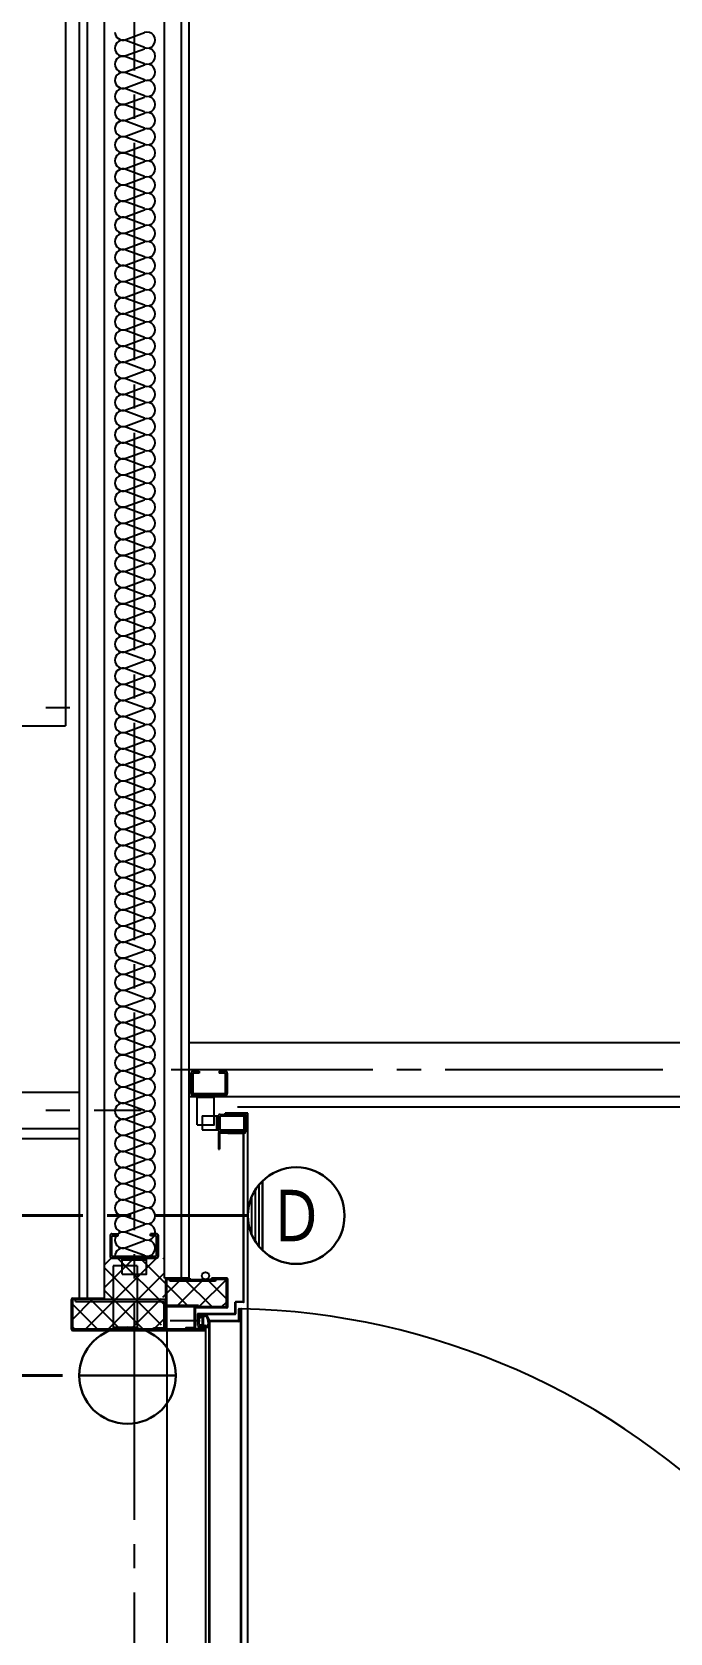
# Model space of a CAD drawing. Header units: millimetres. Extents: x 8300 to 98248, y -10383 to 40000.
# Drawn here: x 29173 to 29965, y 18201 to 20189 of the extents above; entities that cross this region are included whole.
import ezdxf
from ezdxf.enums import TextEntityAlignment as Align

# ---------------------------------------------------------------- set-up
doc = ezdxf.new("R2010")
doc.units = ezdxf.units.MM
doc.header["$LTSCALE"] = 300
doc.linetypes.add('CADEWA_LINE5', pattern=[1.2, 0.9, -0.1, 0.1, -0.1])
for name, color, linetype in [('526EH_Kabe(6)', 7, 'CONTINUOUS'), ('E機T_電話設備', 7, 'CONTINUOUS'), ('E配T_その他－１', 7, 'CONTINUOUS'), ('K建0_壁', 7, 'CONTINUOUS')]:
    doc.layers.add(name, color=color, linetype=linetype)
doc.styles.add('MS Gothic2', font='msgothic.ttc', dxfattribs={"width": 0.6})

# ---------------------------------------------------------------- blocks, each defined once
blk = doc.blocks.new('ZGroup172', base_point=(29501, 18719.1))
at = {"layer": 'E機T_電話設備', "color": 6, "linetype": 'Continuous', "lineweight": -3}
for p, q in [((29450, 18750.7), (29450, 18687.5)), ((29454.5, 18757), (29454.5, 18681.2)), ((29445.5, 18741.8), (29445.5, 18696.3))]:
    blk.add_line(p, q, dxfattribs=at)
at = {"layer": 'E機T_電話設備', "color": 6, "linetype": 'Continuous', "lineweight": 30}
blk.add_line((29459, 18761.9), (29459, 18676.2), dxfattribs=at)
blk.add_circle((29501, 18719.1), 60, dxfattribs=at)
at = {"layer": 'E機T_電話設備', "color": 6, "lineweight": -3, "style": 'MS Gothic2', "width": 0.8}
blk.add_text('Ｄ', height=64, rotation=0, dxfattribs=at).set_placement((29501, 18719.1), align=Align.MIDDLE_CENTER)
blk = doc.blocks.new('ZGroup173', base_point=(29291.6, 18520.6))
at = {"layer": '526EH_Kabe(6)', "color": 6, "linetype": 'Continuous', "lineweight": 30}
blk.add_line((29351.6, 18520.6), (29231.6, 18520.6), dxfattribs=at)
blk.add_circle((29291.6, 18520.6), 60, dxfattribs=at)
blk = doc.blocks.new('ZGroup229', base_point=(28642.4, 18150.4))
at = {"layer": 'E配T_その他－１', "color": 1, "linetype": 'Continuous', "lineweight": 40}
for p, q in [((27548, 18905), (27548, 18749.1)), ((27578, 18749.1), (27518, 18749.1)), ((27578, 18689.1), (27518, 18689.1)), ((27548, 18689.1), (27548, 18550.6)), ((27578, 18550.6), (27518, 18550.6)), ((27578, 18490.6), (27518, 18490.6)), ((27548, 18490.6), (27548, 18307.5)), ((27608, 18247.5), (29014.8, 18247.5)), ((29074.8, 18187.5), (29074.8, 17455.7)), ((29134.8, 17395.7), (29766.8, 17395.7))]:
    blk.add_line(p, q, dxfattribs=at)
for centre, start, end in [((27608, 18307.5), 180, 270), ((29014.8, 18187.5), 0, 90), ((29134.8, 17455.7), 180, 270)]:
    blk.add_arc(centre, 60, start, end, dxfattribs=at)
blk = doc.blocks.new('ZGroup334', base_point=(27718.6, 18927))
at = {"layer": 'E配T_その他－１', "color": 1, "linetype": 'CADEWA_LINE5', "lineweight": 40}
blk.add_line((26086.2, 18719.1), (29441, 18719.1), dxfattribs=at)
blk = doc.blocks.new('ZGroup336', base_point=(27601.3, 18847.8))
at = {"layer": 'E配T_その他－１', "color": 1, "linetype": 'CADEWA_LINE5', "lineweight": 40}
blk.add_line((26061.1, 18520.6), (29231.6, 18520.6), dxfattribs=at)

msp = doc.modelspace()

# ---------------------------------------------------------------- linework, layer by layer
at = {"layer": 'K建0_壁', "color": 250, "linetype": 'CADEWA_LINE5', "lineweight": -3}
for p, q in [((29300, 21851.2), (29300, 15304.7)), ((26730.1, 19350), (29225, 19350)), ((31036, 18900), (29345.6, 18900)), ((26730.1, 18850), (29308.6, 18850))]:
    msp.add_line(p, q, dxfattribs=at)
at = {"layer": 'K建0_壁', "color": 250, "linetype": 'Continuous', "lineweight": -3}
for p, q in [((29214.5, 21785.5), (29214.5, 19327.5)), ((29241.5, 21758.5), (29241.5, 18616.5)), ((29262.5, 21737.5), (29262.5, 18616.5)), ((29337.5, 18641.5), (29337.5, 21662.5)), ((29358.5, 18641.5), (29358.5, 21641.5)), ((29289.6, 20179.5), (29312.5, 20188.1)), ((29312.5, 20169.5), (29289.6, 20178.1)), ((29289.6, 20159.5), (29312.5, 20168.1)), ((29312.5, 20149.5), (29289.6, 20158.1)), ((29289.6, 20139.5), (29312.5, 20148.1)), ((29312.5, 20129.5), (29289.6, 20138.1)), ((29289.6, 20119.5), (29312.5, 20128.1)), ((29312.5, 20109.5), (29289.6, 20118.1)), ((29289.6, 20099.5), (29312.5, 20108.1)), ((29312.5, 20089.5), (29289.6, 20098.1)), ((29289.6, 20079.5), (29312.5, 20088.1)), ((29312.5, 20069.5), (29289.6, 20078.1)), ((29289.6, 20059.5), (29312.5, 20068.1)), ((29312.5, 20049.5), (29289.6, 20058.1)), ((29289.6, 20039.5), (29312.5, 20048.1)), ((29312.5, 20029.5), (29289.6, 20038.1)), ((29289.6, 20019.5), (29312.5, 20028.1)), ((29312.5, 20009.5), (29289.6, 20018.1)), ((29289.6, 19999.5), (29312.5, 20008.1)), ((29312.5, 19989.5), (29289.6, 19998.1)), ((29289.6, 19979.5), (29312.5, 19988.1)), ((29312.5, 19969.5), (29289.6, 19978.1)), ((29289.6, 19959.5), (29312.5, 19968.1)), ((29312.5, 19949.5), (29289.6, 19958.1)), ((29289.6, 19939.5), (29312.5, 19948.1)), ((29312.5, 19929.5), (29289.6, 19938.1)), ((29289.6, 19919.5), (29312.5, 19928.1)), ((29312.5, 19909.5), (29289.6, 19918.1)), ((29289.6, 19899.5), (29312.5, 19908.1)), ((29312.5, 19889.5), (29289.6, 19898.1)), ((29289.6, 19879.5), (29312.5, 19888.1)), ((29312.5, 19869.5), (29289.6, 19878.1)), ((29289.6, 19859.5), (29312.5, 19868.1)), ((29312.5, 19849.5), (29289.6, 19858.1)), ((29289.6, 19839.5), (29312.5, 19848.1)), ((29312.5, 19829.5), (29289.6, 19838.1)), ((29289.6, 19819.5), (29312.5, 19828.1)), ((29312.5, 19809.5), (29289.6, 19818.1)), ((29289.6, 19799.5), (29312.5, 19808.1)), ((29312.5, 19789.5), (29289.6, 19798.1)), ((29289.6, 19779.5), (29312.5, 19788.1)), ((29312.5, 19769.5), (29289.6, 19778.1)), ((29289.6, 19759.5), (29312.5, 19768.1)), ((29312.5, 19749.5), (29289.6, 19758.1)), ((29289.6, 19739.5), (29312.5, 19748.1)), ((29312.5, 19729.5), (29289.6, 19738.1)), ((29289.6, 19719.5), (29312.5, 19728.1)), ((29312.5, 19709.5), (29289.6, 19718.1)), ((29289.6, 19699.5), (29312.5, 19708.1)), ((29312.5, 19689.5), (29289.6, 19698.1)), ((29289.6, 19679.5), (29312.5, 19688.1)), ((29312.5, 19669.5), (29289.6, 19678.1)), ((29289.6, 19659.5), (29312.5, 19668.1)), ((29312.5, 19649.5), (29289.6, 19658.1)), ((29289.6, 19639.5), (29312.5, 19648.1)), ((29312.5, 19629.5), (29289.6, 19638.1)), ((29289.6, 19619.5), (29312.5, 19628.1)), ((29312.5, 19609.5), (29289.6, 19618.1)), ((29289.6, 19599.5), (29312.5, 19608.1)), ((29312.5, 19589.5), (29289.6, 19598.1)), ((29289.6, 19579.5), (29312.5, 19588.1)), ((29312.5, 19569.5), (29289.6, 19578.1)), ((29289.6, 19559.5), (29312.5, 19568.1)), ((29312.5, 19549.5), (29289.6, 19558.1)), ((29289.6, 19539.5), (29312.5, 19548.1)), ((29312.5, 19529.5), (29289.6, 19538.1)), ((29289.6, 19519.5), (29312.5, 19528.1)), ((29312.5, 19509.5), (29289.6, 19518.1)), ((29289.6, 19499.5), (29312.5, 19508.1)), ((29312.5, 19489.5), (29289.6, 19498.1)), ((29289.6, 19479.5), (29312.5, 19488.1)), ((29312.5, 19469.5), (29289.6, 19478.1)), ((29289.6, 19459.5), (29312.5, 19468.1)), ((29312.5, 19449.5), (29289.6, 19458.1)), ((29289.6, 19439.5), (29312.5, 19448.1)), ((29312.5, 19429.5), (29289.6, 19438.1)), ((29289.6, 19419.5), (29312.5, 19428.1)), ((29312.5, 19409.5), (29289.6, 19418.1)), ((29289.6, 19399.5), (29312.5, 19408.1)), ((29312.5, 19389.5), (29289.6, 19398.1)), ((29289.6, 19379.5), (29312.5, 19388.1)), ((29312.5, 19369.5), (29289.6, 19378.1)), ((29289.6, 19359.5), (29312.5, 19368.1)), ((29312.5, 19349.5), (29289.6, 19358.1)), ((29289.6, 19339.5), (29312.5, 19348.1)), ((29312.5, 19329.5), (29289.6, 19338.1)), ((29289.6, 19319.5), (29312.5, 19328.1)), ((29312.5, 19309.5), (29289.6, 19318.1)), ((29289.6, 19299.5), (29312.5, 19308.1)), ((29312.5, 19289.5), (29289.6, 19298.1)), ((29289.6, 19279.5), (29312.5, 19288.1)), ((29312.5, 19269.5), (29289.6, 19278.1)), ((29289.6, 19259.5), (29312.5, 19268.1)), ((29312.5, 19249.5), (29289.6, 19258.1)), ((29289.6, 19239.5), (29312.5, 19248.1)), ((29312.5, 19229.5), (29289.6, 19238.1)), ((29289.6, 19219.5), (29312.5, 19228.1)), ((29312.5, 19209.5), (29289.6, 19218.1)), ((29289.6, 19199.5), (29312.5, 19208.1)), ((29312.5, 19189.5), (29289.6, 19198.1)), ((29289.6, 19179.5), (29312.5, 19188.1)), ((29312.5, 19169.5), (29289.6, 19178.1)), ((29289.6, 19159.5), (29312.5, 19168.1)), ((29312.5, 19149.5), (29289.6, 19158.1)), ((29289.6, 19139.5), (29312.5, 19148.1)), ((29312.5, 19129.5), (29289.6, 19138.1)), ((29289.6, 19119.5), (29312.5, 19128.1)), ((29312.5, 19109.5), (29289.6, 19118.1)), ((29289.6, 19099.5), (29312.5, 19108.1)), ((29312.5, 19089.5), (29289.6, 19098.1)), ((29289.6, 19079.5), (29312.5, 19088.1)), ((29312.5, 19069.5), (29289.6, 19078.1)), ((29289.6, 19059.5), (29312.5, 19068.1)), ((29312.5, 19049.5), (29289.6, 19058.1)), ((29289.6, 19039.5), (29312.5, 19048.1)), ((29312.5, 19029.5), (29289.6, 19038.1)), ((29289.6, 19019.5), (29312.5, 19028.1)), ((29312.5, 19009.5), (29289.6, 19018.1)), ((29289.6, 18999.5), (29312.5, 19008.1)), ((29312.5, 18989.5), (29289.6, 18998.1)), ((29289.6, 18979.5), (29312.5, 18988.1)), ((29312.5, 18969.5), (29289.6, 18978.1)), ((29289.6, 18959.5), (29312.5, 18968.1)), ((29312.5, 18949.5), (29289.6, 18958.1)), ((29289.6, 18939.5), (29312.5, 18948.1)), ((29312.5, 18929.5), (29289.6, 18938.1)), ((29289.6, 18919.5), (29312.5, 18928.1)), ((29988.5, 18933.5), (29368, 18933.5)), ((29312.5, 18909.5), (29289.6, 18918.1)), ((29289.6, 18899.5), (29312.5, 18908.1)), ((29312.5, 18889.5), (29289.6, 18898.1)), ((29289.6, 18879.5), (29312.5, 18888.1)), ((29370.5, 18870.8), (29370.5, 18896.2)), ((29372.8, 18898.5), (29380.5, 18898.5)), ((29380.5, 18898.5), (29380.5, 18896.2)), ((29405.5, 18898.5), (29405.5, 18896.2)), ((29413.2, 18898.5), (29405.5, 18898.5)), ((29415.5, 18896.2), (29415.5, 18870.8)), ((29312.5, 18869.5), (29289.6, 18878.1)), ((29289.6, 18859.5), (29312.5, 18868.1)), ((30055.5, 18866.5), (29368, 18866.5)), ((29413.2, 18868.5), (29372.8, 18868.5)), ((29378, 18831.8), (29378, 18868.5)), ((29378, 18866.2), (29399.1, 18866.2)), ((29312.5, 18849.5), (29289.6, 18858.1)), ((29289.6, 18839.5), (29312.5, 18848.1)), ((29413, 18844.9), (29413, 18846.5)), ((29441, 18846.5), (29413, 18846.5)), ((29441, 17658.5), (29441, 18846.5)), ((26802.5, 18827.5), (29232, 18827.5)), ((29312.5, 18829.5), (29289.6, 18838.1)), ((29289.6, 18819.5), (29312.5, 18828.1)), ((29384.4, 18842.9), (29404.4, 18842.9)), ((29384.4, 18842.9), (29384.4, 18825.7)), ((29384.4, 18825.7), (29404.4, 18825.7)), ((29402.1, 18842.9), (29402.1, 18825.7)), ((29404.4, 18842.9), (29404.4, 18825.4)), ((29406.7, 18844.9), (29436.4, 18844.9)), ((29406.7, 18825.4), (29406.7, 18842.6)), ((29436.4, 18842.6), (29406.7, 18842.6)), ((29436.4, 18825.4), (29406.7, 18825.4)), ((29436.4, 18844.9), (29413, 18844.9)), ((29436.4, 18823.1), (29436.4, 18844.9)), ((29438, 18844.9), (29438, 18823.1)), ((26815, 18815), (29232, 18815)), ((29312.5, 18809.5), (29289.6, 18818.1)), ((29289.6, 18799.5), (29312.5, 18808.1)), ((29404.4, 18821.5), (29404.4, 18801.5)), ((29406, 18823.1), (29436.4, 18823.1)), ((29406, 18821.5), (29406, 18801.5)), ((29436.4, 18821.5), (29406, 18821.5)), ((29416, 18821.5), (29416, 18820.9)), ((29435.4, 18820.9), (29416, 18820.9)), ((29435.4, 18612.1), (29435.4, 18820.9)), ((29436, 18612.1), (29436, 18820.9)), ((29312.5, 18789.5), (29289.6, 18798.1)), ((29289.6, 18779.5), (29312.5, 18788.1)), ((29404.4, 18801.5), (29406, 18801.5)), ((29312.5, 18769.5), (29289.6, 18778.1)), ((29289.6, 18759.5), (29312.5, 18768.1)), ((29312.5, 18749.5), (29289.6, 18758.1)), ((29289.6, 18739.5), (29312.5, 18748.1)), ((29312.5, 18729.5), (29289.6, 18738.1)), ((29289.6, 18719.5), (29312.5, 18728.1)), ((29312.5, 18709.5), (29289.6, 18718.1)), ((29289.6, 18699.5), (29312.5, 18708.1)), ((29270, 18694.2), (29270, 18668.8)), ((29272.3, 18696.5), (29280, 18696.5)), ((29272.3, 18694.2), (29280, 18694.2)), ((29272.3, 18668.8), (29272.3, 18694.2)), ((29280, 18694.2), (29280, 18696.5)), ((29312.5, 18689.5), (29289.6, 18698.1)), ((29289.6, 18679.5), (29312.5, 18688.1)), ((29320, 18694.2), (29320, 18696.5)), ((29327.7, 18696.5), (29320, 18696.5)), ((29327.7, 18694.2), (29320, 18694.2)), ((29327.7, 18668.8), (29327.7, 18694.2)), ((29330, 18668.8), (29330, 18694.2)), ((29239.3, 18578.1), (29327.7, 18666.5)), ((29262.5, 18657.8), (29271.2, 18666.5)), ((29262.5, 18629.5), (29299.5, 18666.5)), ((29272.3, 18668.8), (29327.7, 18668.8)), ((29272.3, 18666.5), (29327.7, 18666.5)), ((29339, 18606.6), (29279.1, 18666.5)), ((29285, 18646.5), (29285, 18666.5)), ((29312.5, 18669.5), (29289.6, 18678.1)), ((29366.2, 18607.7), (29307.4, 18666.5)), ((29337.5, 18664.7), (29335.7, 18666.5)), ((29334, 18583.3), (29262.5, 18654.8)), ((29267.6, 18578.1), (29337.5, 18648)), ((29303.7, 18656.7), (29273.7, 18656.7)), ((29273.7, 18656.7), (29273.7, 18578.1)), ((29285, 18664.2), (29315, 18664.2)), ((29303.7, 18656.7), (29303.7, 18578.1)), ((29335.6, 18617.8), (29357.7, 18639.9)), ((29369, 18641.5), (29337.5, 18641.5)), ((29339, 18579.7), (29339, 18639.9)), ((29369, 18639.9), (29340.6, 18639.9)), ((29340.6, 18579.7), (29340.6, 18639.9)), ((29344, 18637.6), (29344, 18639.9)), ((29344, 18639.9), (29401, 18639.9)), ((29401, 18637.6), (29344, 18637.6)), ((29353.8, 18607.7), (29386, 18639.9)), ((29396.1, 18606.1), (29362.3, 18639.9)), ((29369, 18641.5), (29369, 18639.9)), ((29380.5, 18606.1), (29414.3, 18639.9)), ((29414.4, 18616), (29390.5, 18639.9)), ((29414.4, 18641.5), (29396, 18641.5)), ((29396, 18639.9), (29396, 18641.5)), ((29414.4, 18639.9), (29396, 18639.9)), ((29401, 18639.9), (29401, 18637.6)), ((29414.4, 18606.1), (29414.4, 18639.9)), ((29416, 18606.1), (29416, 18639.9)), ((29222, 18578.1), (29222, 18614.9)), ((29223.6, 18616.5), (29262.5, 18616.5)), ((29223.6, 18578.1), (29223.6, 18614.9)), ((29223.6, 18590.6), (29247.9, 18614.9)), ((29262, 18614.9), (29223.6, 18614.9)), ((29254.4, 18578.1), (29223.6, 18608.9)), ((29227, 18612.6), (29227, 18614.9)), ((29336.7, 18614.9), (29227, 18614.9)), ((29227, 18612.6), (29336.7, 18612.6)), ((29282.6, 18578.1), (29245.8, 18614.9)), ((29262, 18616.5), (29262, 18614.9)), ((29310.9, 18578.1), (29262.5, 18626.5)), ((29295.9, 18578.1), (29334, 18616.2)), ((29336.7, 18612.6), (29336.7, 18579.7)), ((29379.9, 18607.7), (29340.6, 18607.7)), ((29379.9, 18606.1), (29379.9, 18607.7)), ((29408.8, 18606.1), (29414.4, 18611.7)), ((29425.4, 18597.1), (29425.4, 18611.5)), ((29435.4, 18612.1), (29426, 18612.1)), ((29426, 18597.1), (29426, 18611.5)), ((29435.4, 18611.5), (29426, 18611.5)), ((29325.8, 18579.7), (29339, 18592.9)), ((29340.6, 18606.1), (29414.4, 18606.1)), ((29381.9, 18588.5), (29344.7, 18588.5)), ((29374.4, 18604.5), (29374.4, 18579.7)), ((29376, 18579.7), (29376, 18604.5)), ((29414.4, 18604.5), (29376, 18604.5)), ((29378.4, 18597.1), (29378.4, 18583.5)), ((29425.4, 18597.1), (29378.4, 18597.1)), ((29425.4, 18596.5), (29379, 18596.5)), ((29379, 18582.8), (29379, 18596.5)), ((29379, 18593.3), (29381.3, 18596.3)), ((29380.3, 18593.6), (29382, 18595.7)), ((29380.3, 18593.6), (29383.5, 18594.4)), ((29380.5, 18592.2), (29384.5, 18593.1)), ((29380.5, 18584), (29380.5, 18592.2)), ((29383.5, 18594.4), (29384.7, 18596.3)), ((29384.8, 18594.7), (29385.5, 18595.7)), ((29384.8, 18594.7), (29386, 18595)), ((29386, 18581.2), (29386, 18593.3)), ((29389, 18594.3), (29389, 18595.6)), ((29389.7, 18593.6), (29389.5, 18593.9)), ((29393.2, 18589.2), (29390.7, 18594.5)), ((29393, 17696.8), (29393, 18587.7)), ((29393, 18581.6), (29393, 18587.7)), ((29429.5, 18587.7), (29393.8, 18587.7)), ((29393.8, 17696.8), (29393.8, 18587.7)), ((29430.3, 18603.5), (29432.2, 18603.5)), ((29430.3, 18602.7), (29432.2, 18602.7)), ((29430.3, 18588.5), (29430.3, 18602.7)), ((29432.2, 17687.3), (29432.2, 18602.7)), ((29433, 17687.3), (29433, 18602.7)), ((29226.1, 18578.1), (29223.6, 18580.6)), ((29387.4, 18578.1), (29223.6, 18578.1)), ((29223.6, 18576.5), (29387.4, 18576.5)), ((29303.7, 18580.4), (29273.7, 18580.4)), ((29324, 18579.7), (29339, 18579.7)), ((29324, 18578.1), (29324, 18579.7)), ((29341, 17726.5), (29341, 18576.5)), ((29379, 18583.5), (29378.4, 18583.5)), ((29379, 18582.8), (29381.5, 18579.9)), ((29387.4, 18579.7), (29379, 18579.7)), ((29379, 18578.1), (29379, 18579.7)), ((29380.3, 18582.6), (29383.5, 18581.8)), ((29380.3, 18582.6), (29382.2, 18580.5)), ((29383.5, 18581.8), (29384.5, 18580)), ((29384.8, 18581.5), (29386.8, 18581)), ((29384.8, 18581.5), (29385.3, 18580.4)), ((29386, 18583.2), (29387.6, 18582.7)), ((29388.3, 18582.1), (29387.8, 18582.6)), ((29388.7, 18582), (29389.3, 18582.2)), ((29389, 17723), (29389, 18578.1)), ((29389.7, 18582.1), (29390.2, 18581.6))]:
    msp.add_line(p, q, dxfattribs=at)
at = {"layer": 'K建0_壁', "color": 250, "linetype": 'Continuous', "lineweight": -3, "ltscale": 0.3}
for p, q in [((29232, 18616.5), (29232, 21768)), ((29368, 18641.5), (29368, 21632)), ((29119.5, 19327.5), (29214.5, 19327.5)), ((26802.5, 18872.5), (29232, 18872.5))]:
    msp.add_line(p, q, dxfattribs=at)
at = {"layer": 'K建0_壁', "color": 250, "linetype": 'Continuous', "lineweight": -3, "ltscale": 0.5}
msp.add_line((30068, 18854), (29428, 18854), dxfattribs=at)
at = {"layer": 'K建0_壁', "color": 250, "linetype": 'Continuous', "lineweight": -3}
for points in [[(29380.5, 18896.2), (29372.8, 18896.2), (29372.8, 18870.8), (29413.2, 18870.8), (29413.2, 18896.2), (29405.5, 18896.2)], [(29378, 18831.8), (29399.1, 18831.8), (29399.1, 18868.5)], [(29285, 18646.5), (29315, 18646.5), (29315, 18666.5)], [(29380.5, 18584), (29384.5, 18583.1), (29384.5, 18593.1)], [(29429.5, 18602.7), (29429.5, 18588.5), (29393.8, 18588.5)], [(29374.4, 18579.7), (29364, 18579.7), (29364, 18578.1)]]:
    msp.add_lwpolyline(points, dxfattribs=at)
msp.add_circle((29388.4, 18644.4), 4.5, dxfattribs=at)
for centre, radius, start, end in [((29286, 20188.8), 10, 180, 290.7966), ((29286, 20168.8), 10, 69.2034, 180), ((29316, 20178.8), 10, 249.2034, 110.7966), ((29286, 20168.8), 10, 180, 290.7966), ((29286, 20148.8), 10, 69.2034, 180), ((29316, 20158.8), 10, 249.2034, 110.7966), ((29286, 20148.8), 10, 180, 290.7966), ((29286, 20128.8), 10, 69.2034, 180), ((29316, 20138.8), 10, 249.2034, 110.7966), ((29286, 20128.8), 10, 180, 290.7966), ((29286, 20108.8), 10, 69.2034, 180), ((29316, 20118.8), 10, 249.2034, 110.7966), ((29286, 20108.8), 10, 180, 290.7966), ((29286, 20088.8), 10, 69.2034, 180), ((29316, 20098.8), 10, 249.2034, 110.7966), ((29286, 20088.8), 10, 180, 290.7966), ((29286, 20068.8), 10, 69.2034, 180), ((29316, 20078.8), 10, 249.2034, 110.7966), ((29286, 20068.8), 10, 180, 290.7966), ((29286, 20048.8), 10, 69.2034, 180), ((29316, 20058.8), 10, 249.2034, 110.7966), ((29286, 20048.8), 10, 180, 290.7966), ((29286, 20028.8), 10, 69.2034, 180), ((29316, 20038.8), 10, 249.2034, 110.7966), ((29286, 20028.8), 10, 180, 290.7966), ((29286, 20008.8), 10, 69.2034, 180), ((29316, 20018.8), 10, 249.2034, 110.7966), ((29286, 20008.8), 10, 180, 290.7966), ((29286, 19988.8), 10, 69.2034, 180), ((29316, 19998.8), 10, 249.2034, 110.7966), ((29286, 19988.8), 10, 180, 290.7966), ((29286, 19968.8), 10, 69.2034, 180), ((29316, 19978.8), 10, 249.2034, 110.7966), ((29286, 19968.8), 10, 180, 290.7966), ((29286, 19948.8), 10, 69.2034, 180), ((29316, 19958.8), 10, 249.2034, 110.7966), ((29286, 19948.8), 10, 180, 290.7966), ((29286, 19928.8), 10, 69.2034, 180), ((29316, 19938.8), 10, 249.2034, 110.7966), ((29286, 19928.8), 10, 180, 290.7966), ((29286, 19908.8), 10, 69.2034, 180), ((29316, 19918.8), 10, 249.2034, 110.7966), ((29286, 19908.8), 10, 180, 290.7966), ((29316, 19898.8), 10, 249.2034, 110.7966), ((29286, 19888.8), 10, 69.2034, 180), ((29286, 19888.8), 10, 180, 290.7966), ((29316, 19878.8), 10, 249.2034, 110.7966), ((29286, 19868.8), 10, 69.2034, 180), ((29286, 19868.8), 10, 180, 290.7966), ((29316, 19858.8), 10, 249.2034, 110.7966), ((29286, 19848.8), 10, 69.2034, 180), ((29286, 19848.8), 10, 180, 290.7966), ((29316, 19838.8), 10, 249.2034, 110.7966), ((29286, 19828.8), 10, 69.2034, 180), ((29286, 19828.8), 10, 180, 290.7966), ((29316, 19818.8), 10, 249.2034, 110.7966), ((29286, 19808.8), 10, 69.2034, 180), ((29286, 19808.8), 10, 180, 290.7966), ((29316, 19798.8), 10, 249.2034, 110.7966), ((29286, 19788.8), 10, 69.2034, 180), ((29286, 19788.8), 10, 180, 290.7966), ((29316, 19778.8), 10, 249.2034, 110.7966), ((29286, 19768.8), 10, 69.2034, 180), ((29286, 19768.8), 10, 180, 290.7966), ((29316, 19758.8), 10, 249.2034, 110.7966), ((29286, 19748.8), 10, 69.2034, 180), ((29286, 19748.8), 10, 180, 290.7966), ((29316, 19738.8), 10, 249.2034, 110.7966), ((29286, 19728.8), 10, 69.2034, 180), ((29286, 19728.8), 10, 180, 290.7966), ((29316, 19718.8), 10, 249.2034, 110.7966), ((29286, 19708.8), 10, 69.2034, 180), ((29286, 19708.8), 10, 180, 290.7966), ((29316, 19698.8), 10, 249.2034, 110.7966), ((29286, 19688.8), 10, 69.2034, 180), ((29286, 19688.8), 10, 180, 290.7966), ((29316, 19678.8), 10, 249.2034, 110.7966), ((29286, 19668.8), 10, 69.2034, 180), ((29286, 19668.8), 10, 180, 290.7966), ((29316, 19658.8), 10, 249.2034, 110.7966), ((29286, 19648.8), 10, 69.2034, 180), ((29286, 19648.8), 10, 180, 290.7966), ((29316, 19638.8), 10, 249.2034, 110.7966), ((29286, 19628.8), 10, 69.2034, 180), ((29286, 19628.8), 10, 180, 290.7966), ((29316, 19618.8), 10, 249.2034, 110.7966), ((29286, 19608.8), 10, 69.2034, 180), ((29286, 19608.8), 10, 180, 290.7966), ((29316, 19598.8), 10, 249.2034, 110.7966), ((29286, 19588.8), 10, 69.2034, 180), ((29286, 19588.8), 10, 180, 290.7966), ((29316, 19578.8), 10, 249.2034, 110.7966), ((29286, 19568.8), 10, 69.2034, 180), ((29286, 19568.8), 10, 180, 290.7966), ((29316, 19558.8), 10, 249.2034, 110.7966), ((29286, 19548.8), 10, 69.2034, 180), ((29286, 19548.8), 10, 180, 290.7966), ((29316, 19538.8), 10, 249.2034, 110.7966), ((29286, 19528.8), 10, 69.2034, 180), ((29286, 19528.8), 10, 180, 290.7966), ((29316, 19518.8), 10, 249.2034, 110.7966), ((29286, 19508.8), 10, 69.2034, 180), ((29286, 19508.8), 10, 180, 290.7966), ((29316, 19498.8), 10, 249.2034, 110.7966), ((29286, 19488.8), 10, 69.2034, 180), ((29286, 19488.8), 10, 180, 290.7966), ((29316, 19478.8), 10, 249.2034, 110.7966), ((29286, 19468.8), 10, 69.2034, 180), ((29286, 19468.8), 10, 180, 290.7966), ((29316, 19458.8), 10, 249.2034, 110.7966), ((29286, 19448.8), 10, 69.2034, 180), ((29286, 19448.8), 10, 180, 290.7966), ((29316, 19438.8), 10, 249.2034, 110.7966), ((29286, 19428.8), 10, 69.2034, 180), ((29286, 19428.8), 10, 180, 290.7966), ((29316, 19418.8), 10, 249.2034, 110.7966), ((29286, 19408.8), 10, 69.2034, 180), ((29286, 19408.8), 10, 180, 290.7966), ((29316, 19398.8), 10, 249.2034, 110.7966), ((29286, 19388.8), 10, 69.2034, 180), ((29286, 19388.8), 10, 180, 290.7966), ((29316, 19378.8), 10, 249.2034, 110.7966), ((29286, 19368.8), 10, 69.2034, 180), ((29286, 19368.8), 10, 180, 290.7966), ((29316, 19358.8), 10, 249.2034, 110.7966), ((29286, 19348.8), 10, 69.2034, 180), ((29286, 19348.8), 10, 180, 290.7966), ((29316, 19338.8), 10, 249.2034, 110.7966), ((29286, 19328.8), 10, 69.2034, 180), ((29286, 19328.8), 10, 180, 290.7966), ((29316, 19318.8), 10, 249.2034, 110.7966), ((29286, 19308.8), 10, 69.2034, 180), ((29286, 19308.8), 10, 180, 290.7966), ((29316, 19298.8), 10, 249.2034, 110.7966), ((29286, 19288.8), 10, 69.2034, 180), ((29286, 19288.8), 10, 180, 290.7966), ((29316, 19278.8), 10, 249.2034, 110.7966), ((29286, 19268.8), 10, 69.2034, 180), ((29286, 19268.8), 10, 180, 290.7966), ((29316, 19258.8), 10, 249.2034, 110.7966), ((29286, 19248.8), 10, 69.2034, 180), ((29286, 19248.8), 10, 180, 290.7966), ((29316, 19238.8), 10, 249.2034, 110.7966), ((29286, 19228.8), 10, 69.2034, 180), ((29286, 19228.8), 10, 180, 290.7966), ((29316, 19218.8), 10, 249.2034, 110.7966), ((29286, 19208.8), 10, 69.2034, 180), ((29286, 19208.8), 10, 180, 290.7966), ((29316, 19198.8), 10, 249.2034, 110.7966), ((29286, 19188.8), 10, 69.2034, 180), ((29286, 19188.8), 10, 180, 290.7966), ((29316, 19178.8), 10, 249.2034, 110.7966), ((29286, 19168.8), 10, 69.2034, 180), ((29286, 19168.8), 10, 180, 290.7966), ((29316, 19158.8), 10, 249.2034, 110.7966), ((29286, 19148.8), 10, 69.2034, 180), ((29286, 19148.8), 10, 180, 290.7966), ((29316, 19138.8), 10, 249.2034, 110.7966), ((29286, 19128.8), 10, 69.2034, 180), ((29286, 19128.8), 10, 180, 290.7966), ((29316, 19118.8), 10, 249.2034, 110.7966), ((29286, 19108.8), 10, 69.2034, 180), ((29286, 19108.8), 10, 180, 290.7966), ((29316, 19098.8), 10, 249.2034, 110.7966), ((29286, 19088.8), 10, 69.2034, 180), ((29286, 19088.8), 10, 180, 290.7966), ((29316, 19078.8), 10, 249.2034, 110.7966), ((29286, 19068.8), 10, 69.2034, 180), ((29286, 19068.8), 10, 180, 290.7966), ((29316, 19058.8), 10, 249.2034, 110.7966), ((29286, 19048.8), 10, 69.2034, 180), ((29286, 19048.8), 10, 180, 290.7966), ((29316, 19038.8), 10, 249.2034, 110.7966), ((29286, 19028.8), 10, 69.2034, 180), ((29286, 19028.8), 10, 180, 290.7966), ((29316, 19018.8), 10, 249.2034, 110.7966), ((29286, 19008.8), 10, 69.2034, 180), ((29286, 19008.8), 10, 180, 290.7966), ((29316, 18998.8), 10, 249.2034, 110.7966), ((29286, 18988.8), 10, 69.2034, 180), ((29286, 18988.8), 10, 180, 290.7966), ((29316, 18978.8), 10, 249.2034, 110.7966), ((29286, 18968.8), 10, 69.2034, 180), ((29286, 18968.8), 10, 180, 290.7966), ((29316, 18958.8), 10, 249.2034, 110.7966), ((29286, 18948.8), 10, 69.2034, 180), ((29286, 18948.8), 10, 180, 290.7966), ((29316, 18938.8), 10, 249.2034, 110.7966), ((29286, 18928.8), 10, 69.2034, 180), ((29286, 18928.8), 10, 180, 290.7966), ((29316, 18918.8), 10, 249.2034, 110.7966), ((29286, 18908.8), 10, 69.2034, 180), ((29286, 18908.8), 10, 180, 290.7966), ((29316, 18898.8), 10, 249.2034, 110.7966), ((29286, 18888.8), 10, 69.2034, 180), ((29286, 18888.8), 10, 180, 290.7966), ((29316, 18878.8), 10, 249.2034, 110.7966), ((29372.8, 18896.2), 2.3, 90, 180), ((29413.2, 18896.2), 2.3, 0, 90), ((29286, 18868.8), 10, 69.2034, 180), ((29286, 18868.8), 10, 180, 290.7966), ((29316, 18858.8), 10, 249.2034, 110.7966), ((29372.8, 18870.8), 2.3, 180, 270), ((29413.2, 18870.8), 2.3, 270, 0), ((29286, 18848.8), 10, 69.2034, 180), ((29286, 18848.8), 10, 180, 290.7966), ((29316, 18838.8), 10, 249.2034, 110.7966), ((29436.4, 18844.9), 1.6, 0, 90), ((29286, 18828.8), 10, 69.2034, 180), ((29286, 18828.8), 10, 180, 290.7966), ((29316, 18818.8), 10, 249.2034, 110.7966), ((29406.7, 18842.6), 2.3, 90, 180), ((29406.7, 18825.4), 2.3, 180, 270), ((29286, 18808.8), 10, 69.2034, 180), ((29286, 18808.8), 10, 180, 290.7966), ((29316, 18798.8), 10, 249.2034, 110.7966), ((29406, 18821.5), 1.6, 90, 180), ((29435.4, 18820.9), 0.6, 0, 90), ((29436.4, 18823.1), 1.6, 270, 0), ((29286, 18788.8), 10, 69.2034, 180), ((29286, 18788.8), 10, 180, 290.7966), ((29316, 18778.8), 10, 249.2034, 110.7966), ((29286, 18768.8), 10, 69.2034, 180), ((29286, 18768.8), 10, 180, 290.7966), ((29316, 18758.8), 10, 249.2034, 110.7966), ((29286, 18748.8), 10, 69.2034, 180), ((29286, 18748.8), 10, 180, 290.7966), ((29316, 18738.8), 10, 249.2034, 110.7966), ((29286, 18728.8), 10, 69.2034, 180), ((29286, 18728.8), 10, 180, 290.7966), ((29316, 18718.8), 10, 249.2034, 110.7966), ((29286, 18708.8), 10, 69.2034, 180), ((29286, 18708.8), 10, 180, 290.7966), ((29316, 18698.8), 10, 249.2034, 110.7966), ((29272.3, 18694.2), 2.3, 90, 180), ((29286, 18688.8), 10, 69.2034, 180), ((29286, 18688.8), 10, 180, 290.7966), ((29316, 18678.8), 10, 249.2034, 110.7966), ((29327.7, 18694.2), 2.3, 0, 90), ((29272.3, 18668.8), 2.3, 180, 270), ((29286, 18668.8), 10, 69.2034, 180), ((29327.7, 18668.8), 2.3, 270, 0), ((29340.6, 18639.9), 1.6, 90, 180), ((29414.4, 18639.9), 1.6, 0, 90), ((29223.6, 18614.9), 1.6, 90, 180), ((29336.7, 18612.6), 2.3, 0, 90), ((29426, 18611.5), 0.6, 90, 180), ((29435.4, 18612.1), 0.6, 270, 0), ((29376, 18604.5), 1.6, 90, 180), ((29379, 18596.5), 0.6, 90, 180), ((29381.7, 18596), 0.5, 318.8505, 142.6195), ((29385.1, 18596), 0.5, 324.6931, 148.4221), ((29402.6, 18524.1), 72.9, 101.3516, 103.1785), ((29396.3, 18565.9), 29.3, 105.5662, 110.6327), ((29388.9, 18593.6), 2, 25.6322, 108.3512), ((29388.9, 18593.6), 0.7, 25.6322, 128.6822), ((29390, 18593.8), 0.4, 205.6322, 238.9523), ((29388.5, 18592.7), 1.54, 359.432, 28.3243), ((29391.9, 18592.7), 1.9, 179.432, 230.2342), ((29389.5, 18589.9), 1.77, 346.8811, 50.2342), ((29392.9, 18589.1), 1.67, 166.8811, 221.648), ((29390.7, 18587.2), 1.22, 337.2767, 41.648), ((29393.8, 18587.7), 0.8, 90, 180), ((29393.8, 18587.7), 0.8, 145.5906, 180), ((29392.3, 18588.8), 1.07, 325.5906, 25.6322), ((29414.4, 18606.1), 1.6, 270, 0), ((29425.4, 18597.1), 0.6, 270, 0), ((29430.3, 18602.7), 0.8, 90, 180), ((29429.5, 18588.5), 0.8, 270, 0), ((29432.2, 18602.7), 0.8, 0, 90), ((29413, 17706.5), 897.2, 358.7227, 88.7227), ((29223.6, 18578.1), 1.6, 180, 270), ((29339, 18579.7), 1.6, 270, 0), ((29374.4, 18579.7), 1.6, 270, 0), ((29381.8, 18580.2), 0.5, 219.562, 43.9877), ((29384.9, 18580.2), 0.5, 207.545, 28.4196), ((29389.7, 18588.7), 8.2, 249.7495, 274.2689), ((29387.4, 18578.1), 1.6, 270, 90), ((29387.5, 18582.4), 0.4, 32.8454, 74.255), ((29388.6, 18582.4), 0.4, 220.9349, 287.575), ((29389.5, 18581.8), 0.4, 42.4878, 107.575), ((29390.7, 18582), 0.669, 216.7755, 23.0549), ((29390, 18586.5), 5.98, 272.5716, 297.045), ((29391.7, 18582.5), 0.451, 125.7595, 203.0549), ((29390.7, 18583.9), 1.26, 305.7595, 23.9689), ((29394.6, 18585.6), 2.93, 157.2767, 203.9689), ((29392.5, 18581.6), 0.5, 297.045, 0)]:
    msp.add_arc(centre, radius, start, end, dxfattribs=at)

# ---------------------------------------------------------------- block references
at = {"layer": '526EH_Kabe(6)', "linetype": 'Continuous', "lineweight": 30}
msp.add_blockref('ZGroup173', (29291.6, 18520.6), dxfattribs=at)
at = {"layer": 'E機T_電話設備', "linetype": 'Continuous', "lineweight": 30}
msp.add_blockref('ZGroup172', (29501, 18719.1), dxfattribs=at)
at = {"layer": 'E配T_その他－１', "linetype": 'Continuous', "lineweight": -3}
for name, p in [('ZGroup336', (27601.3, 18847.8)), ('ZGroup334', (27718.6, 18927)), ('ZGroup229', (28642.4, 18150.4))]:
    msp.add_blockref(name, p, dxfattribs=at)

doc.saveas('drawing.dxf')
